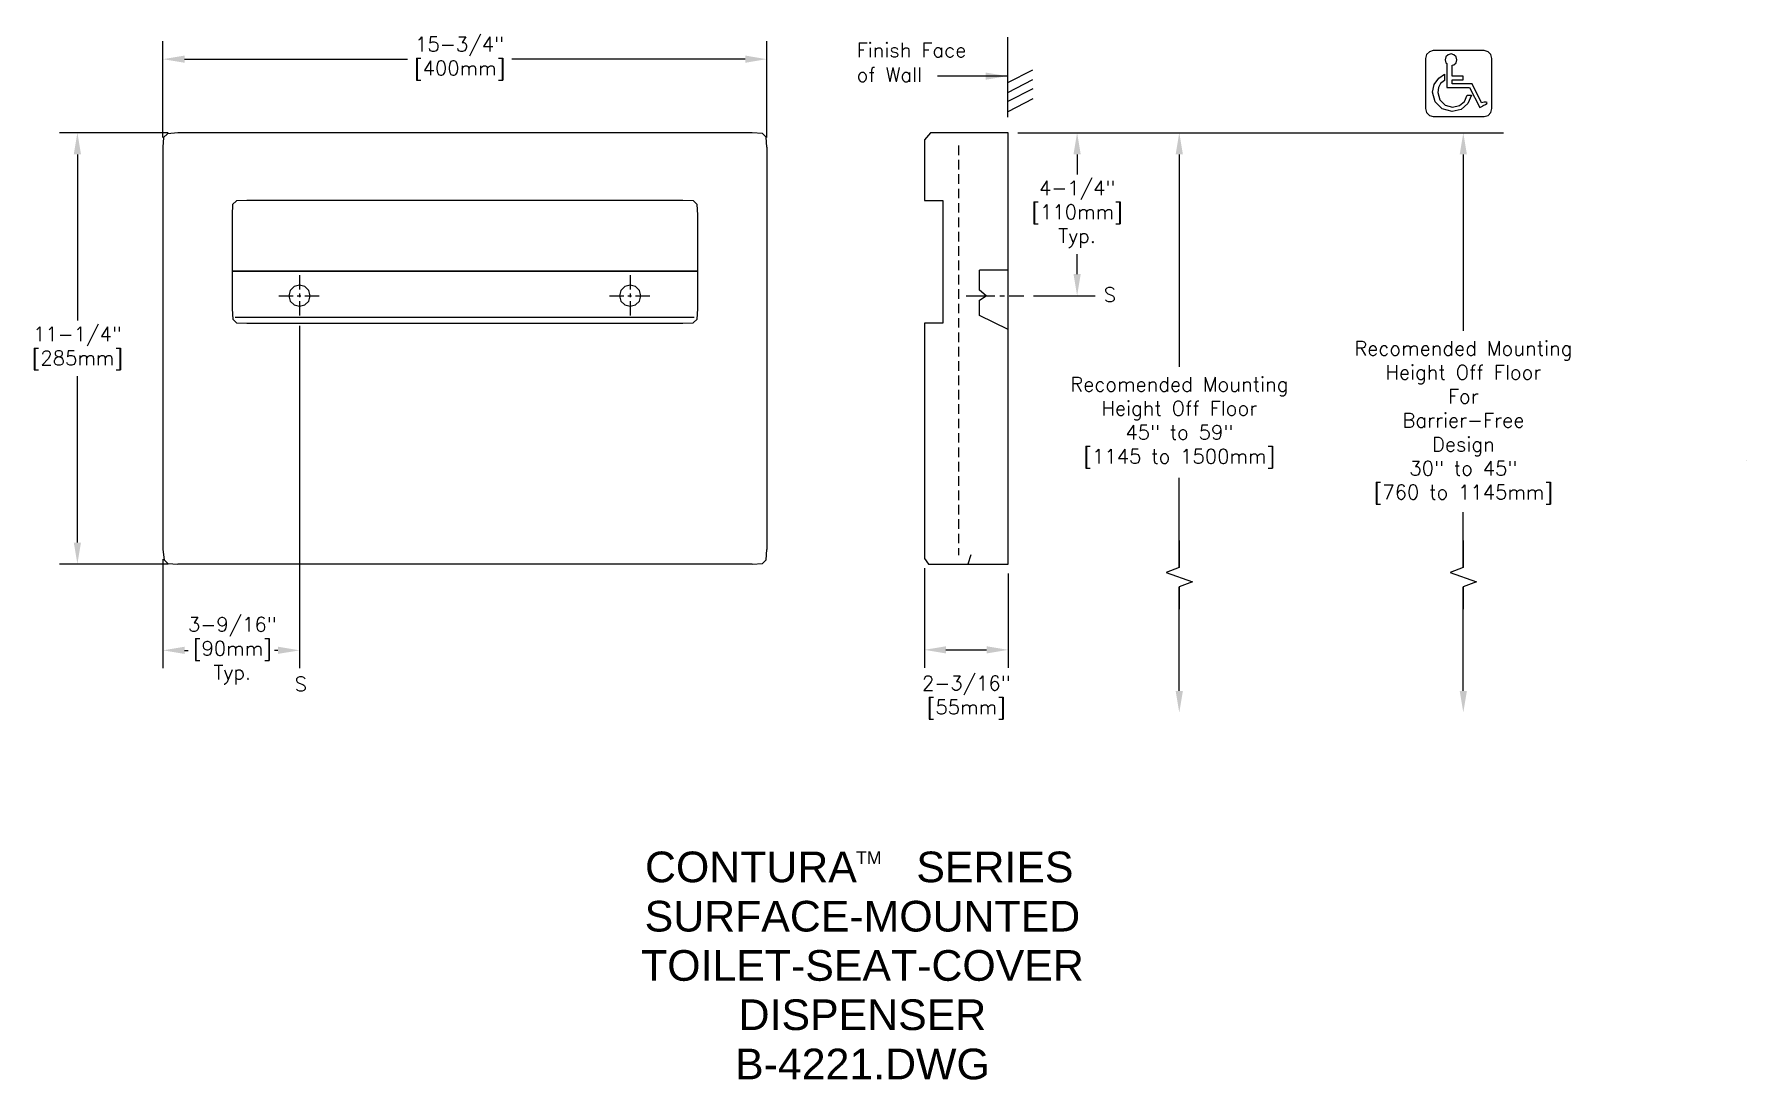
# Model space of a CAD drawing. Extents: x -0.3 to 44.4, y -2.3 to 24.9.
import ezdxf
from ezdxf.enums import TextEntityAlignment as Align

# ---------------------------------------------------------------- set-up
doc = ezdxf.new("R2010")
doc.units = 0
doc.header["$MEASUREMENT"] = 0
doc.header["$PDMODE"] = 35
doc.header["$PDSIZE"] = 0.000315
doc.linetypes.add('CENTER2', pattern=[1.125, 0.75, -0.125, 0.125, -0.125])
doc.linetypes.add('HIDDEN2', pattern=[0.1875, 0.125, -0.0625])
doc.layers.get('0').update_dxf_attribs({"linetype": 'CONTINUOUS'})
doc.layers.get('DEFPOINTS').update_dxf_attribs({"linetype": 'CONTINUOUS'})
for name, color, linetype in [('DETAIL', 4, 'CONTINUOUS'), ('DIM', 1, 'CONTINUOUS'), ('TEXT', 2, 'CONTINUOUS')]:
    doc.layers.add(name, color=color, linetype=linetype)
doc.styles.add('ARIAL_5', font='ARIAL.TTF', dxfattribs={"height": 5})
doc.styles.add('DIM_S_8', font='simplex.shx', dxfattribs={"height": 0.375})
doc.dimstyles.new('DIM_S_7', dxfattribs={"dimtxt": 0.12, "dimasz": 0.5625, "dimexe": 0.46875, "dimexo": 0.25, "dimgap": 0.09375, "dimtad": 1, "dimtih": 1, "dimtoh": 1, "dimdec": 4, "dimrnd": 0.0625, "dimzin": 0, "dimtxsty": 'DIM_S_8', "dimcen": 0.09375, "dimaunit": 1, "dimazin": 3, "dimtfac": 1, "dimtdec": 4, "dimtofl": 0, "dimtmove": 0, "dimatfit": 3, "dimtolj": 1, "dimtzin": 0})

# ---------------------------------------------------------------- blocks, each defined once
blk = doc.blocks.new('*D0')
at = {"color": 0, "linetype": 'BYBLOCK'}
for p, q in [((3.069, 22.246), (3.069, 24.762)), ((18.819, 22.246), (18.819, 24.762)), ((3.631, 24.293), (9.443, 24.293)), ((18.256, 24.293), (12.166, 24.293))]:
    blk.add_line(p, q, dxfattribs=at)
for points in [[(3.631, 24.387), (3.631, 24.199), (3.069, 24.293)], [(18.256, 24.387), (18.256, 24.199), (18.819, 24.293)]]:
    blk.add_solid(points, dxfattribs=at)
at = {"layer": 'DEFPOINTS', "color": 0, "linetype": 'BYBLOCK'}
for p in [(18.819, 24.293), (3.069, 21.996), (18.819, 21.996)]:
    blk.add_point(p, dxfattribs=at)
at = {"color": 0, "linetype": 'BYBLOCK', "insert": (10.805, 24.309), "char_height": 0.375, "attachment_point": 5, "style": 'DIM_S_8'}
blk.add_mtext('\\A1;15-3/4"\\P[400mm]', dxfattribs=at)
blk = doc.blocks.new('*D1')
at = {"color": 0, "linetype": 'BYBLOCK'}
for p, q in [((52.736, 28.223), (49.899, 28.223)), ((50.368, 27.66), (50.368, 23.325)), ((50.368, 17.535), (50.368, 21.87)), ((52.736, 16.973), (49.899, 16.973))]:
    blk.add_line(p, q, dxfattribs=at)
for points in [[(50.274, 27.66), (50.462, 27.66), (50.368, 28.223)], [(50.274, 17.535), (50.462, 17.535), (50.368, 16.973)]]:
    blk.add_solid(points, dxfattribs=at)
at = {"layer": 'DEFPOINTS', "color": 0, "linetype": 'BYBLOCK'}
for p in [(52.986, 28.223), (50.368, 16.973), (52.986, 16.973)]:
    blk.add_point(p, dxfattribs=at)
at = {"color": 0, "linetype": 'BYBLOCK', "insert": (50.368, 22.598), "char_height": 0.375, "attachment_point": 5, "style": 'DIM_S_8'}
blk.add_mtext('\\A1;11-1/4"\\P[285mm]', dxfattribs=at)
blk = doc.blocks.new('*D2')
at = {"color": 0, "linetype": 'BYBLOCK'}
for p, q in [((72.46, 16.864), (72.46, 14.266)), ((74.648, 16.723), (74.648, 14.266)), ((73.023, 14.735), (74.085, 14.735))]:
    blk.add_line(p, q, dxfattribs=at)
for points in [[(73.023, 14.828), (73.023, 14.641), (72.46, 14.735)], [(74.085, 14.828), (74.085, 14.641), (74.648, 14.735)]]:
    blk.add_solid(points, dxfattribs=at)
at = {"layer": 'DEFPOINTS', "color": 0, "linetype": 'BYBLOCK'}
for p in [(72.46, 17.114), (74.648, 16.973), (74.648, 14.735)]:
    blk.add_point(p, dxfattribs=at)
at = {"color": 0, "linetype": 'BYBLOCK', "insert": (73.554, 13.491), "char_height": 0.375, "attachment_point": 5, "style": 'DIM_S_8'}
blk.add_mtext('\\A1;2-3/16"\\P[55mm]', dxfattribs=at)
blk = doc.blocks.new('*D3')
at = {"color": 0, "linetype": 'BYBLOCK'}
for p, q in [((74.898, 28.223), (76.914, 28.223)), ((76.445, 27.66), (76.445, 27.138)), ((76.445, 24.535), (76.445, 25.058)), ((75.304, 23.973), (76.914, 23.973))]:
    blk.add_line(p, q, dxfattribs=at)
for points in [[(76.351, 27.66), (76.539, 27.66), (76.445, 28.223)], [(76.351, 24.535), (76.539, 24.535), (76.445, 23.973)]]:
    blk.add_solid(points, dxfattribs=at)
at = {"layer": 'DEFPOINTS', "color": 0, "linetype": 'BYBLOCK'}
for p in [(74.648, 28.223), (75.054, 23.973), (76.445, 23.973)]:
    blk.add_point(p, dxfattribs=at)
at = {"color": 0, "linetype": 'BYBLOCK', "insert": (76.445, 26.098), "char_height": 0.375, "attachment_point": 5, "style": 'DIM_S_8'}
blk.add_mtext('\\A1;4-1/4"\\P[110mm]\\PTyp.', dxfattribs=at)
blk = doc.blocks.new('*D4')
at = {"color": 0, "linetype": 'BYBLOCK'}
for p, q in [((6.631, 17.34), (6.631, 8.404)), ((3.069, 11.249), (3.069, 8.404)), ((3.631, 8.872), (3.725, 8.872)), ((6.069, 8.872), (5.975, 8.872))]:
    blk.add_line(p, q, dxfattribs=at)
for points in [[(3.631, 8.966), (3.631, 8.779), (3.069, 8.872)], [(6.069, 8.966), (6.069, 8.779), (6.631, 8.872)]]:
    blk.add_solid(points, dxfattribs=at)
at = {"layer": 'DEFPOINTS', "color": 0, "linetype": 'BYBLOCK'}
for p in [(6.631, 17.59), (3.069, 11.499), (6.631, 8.872)]:
    blk.add_point(p, dxfattribs=at)
at = {"color": 0, "linetype": 'BYBLOCK', "insert": (4.878, 8.86), "char_height": 0.375, "attachment_point": 5, "style": 'DIM_S_8'}
blk.add_mtext('\\A1;3-9/16"\\P[90mm]\\PTyp.', dxfattribs=at)

msp = doc.modelspace()

# ---------------------------------------------------------------- linework, layer by layer
at = {"layer": 'DETAIL', "linetype": 'CONTINUOUS'}
for p, q in [((37.22003, 23.65257), (36.69486, 23.65257)), ((37.46407, 23.15782), (37.22003, 23.65257)), ((37.41768, 23.03463), (37.50341, 23.07807)), ((37.50341, 23.07807), (37.50164, 23.08167))]:
    msp.add_line(p, q, dxfattribs=at)
at = {"layer": 'DETAIL', "ltscale": 0.75}
for p, q in [((3.18453, 22.34879), (3.08383, 22.24905)), ((3.45371, 22.37269), (3.18453, 22.34879)), ((18.43361, 22.37269), (3.45371, 22.37269)), ((18.70279, 22.3579), (18.43361, 22.37269)), ((18.8035, 22.25947), (18.70279, 22.3579)), ((23.08476, 22.37269), (22.9284, 22.19031)), ((25.1159, 22.37269), (23.08476, 22.37269)), ((25.1159, 11.12269), (25.1159, 22.37269)), ((3.08383, 22.24905), (3.06868, 21.9963)), ((3.06868, 21.9963), (3.06868, 11.49905)), ((18.81864, 21.9963), (18.8035, 22.25947)), ((18.81868, 21.9963), (18.81868, 11.49905)), ((22.9284, 22.19031), (22.9284, 20.61031)), ((4.98445, 20.59681), (4.88509, 20.49965)), ((5.25636, 20.61031), (4.98445, 20.59681)), ((16.63103, 20.61031), (5.25636, 20.61031)), ((16.90294, 20.59681), (16.63103, 20.61031)), ((17.00229, 20.49965), (16.90294, 20.59681)), ((22.9284, 20.61031), (23.40733, 20.61031)), ((23.40733, 20.61031), (23.40733, 17.40325)), ((4.88509, 20.49965), (4.8713, 20.23385)), ((4.8713, 20.23385), (4.8713, 17.77972)), ((17.01606, 20.23385), (17.00229, 20.49965)), ((17.01606, 17.77972), (17.01606, 20.23385)), ((4.8713, 18.76481), (17.01606, 18.76481)), ((17.01606, 18.76481), (4.8713, 18.76481)), ((4.8713, 17.77972), (4.88912, 17.51129)), ((4.88912, 17.51129), (4.98847, 17.41544)), ((16.90026, 17.41151), (17.00094, 17.50735)), ((17.00094, 17.50735), (17.01606, 17.77972)), ((4.98847, 17.41544), (5.25636, 17.40325)), ((5.25636, 17.40325), (16.63103, 17.40325)), ((16.63103, 17.40325), (16.90026, 17.41151)), ((23.40733, 17.40325), (22.9284, 17.40325)), ((22.9284, 17.40325), (22.9284, 11.26378)), ((3.06868, 11.49905), (3.09718, 11.23066)), ((3.09718, 11.23066), (3.19523, 11.13485)), ((18.70279, 11.13485), (18.8035, 11.23066)), ((18.8035, 11.23066), (18.81864, 11.49905)), ((22.9284, 11.26378), (23.0367, 11.12269)), ((3.19523, 11.13485), (3.45371, 11.12269)), ((18.43361, 11.12269), (3.45371, 11.12269)), ((18.43361, 11.12269), (18.70279, 11.13485)), ((23.0367, 11.12269), (25.1159, 11.12269))]:
    msp.add_line(p, q, dxfattribs=at)
at = {"layer": 'DETAIL', "linetype": 'CENTER2', "ltscale": 0.5}
for p, q in [((6.63118, 18.65586), (6.63118, 17.58961)), ((15.25618, 18.65586), (15.25618, 17.58961)), ((6.09109, 18.12269), (7.1713, 18.12269)), ((14.71609, 18.12269), (15.7963, 18.12269))]:
    msp.add_line(p, q, dxfattribs=at)
at = {"layer": 'DETAIL', "linetype": 'CENTER2'}
msp.add_line((24.02, 18.12269), (25.52258, 18.12269), dxfattribs=at)
at = {"layer": 'DETAIL', "ltscale": 0.75}
for points in [[(25.10987, 22.77626), (25.10987, 24.87019)], [(25.10987, 23.68209), (25.75956, 24.01734)], [(25.10987, 23.42331), (25.75956, 23.75857)], [(25.1159, 23.19383), (25.76559, 23.52911)], [(25.1159, 22.92916), (25.76559, 23.26441)], [(25.1159, 17.24037), (24.36384, 17.60503), (24.36384, 18.005), (24.54434, 18.12269), (24.36384, 18.26389), (24.36384, 18.79322)], [(25.1159, 18.79322), (24.36384, 18.79322)], [(4.95206, 17.56479), (16.92238, 17.56479)], [(24.14352, 11.36377), (24.05935, 11.12269)]]:
    msp.add_lwpolyline(points, dxfattribs=at)
at = {"layer": 'DETAIL', "linetype": 'CONTINUOUS'}
for points in [[(37.53126, 22.80005), (37.63357, 22.82761), (37.70622, 22.90003), (37.73386, 23.00188), (37.73386, 24.31378), (37.70622, 24.41566), (37.63357, 24.48803), (37.53126, 24.51557), (36.20299, 24.51557), (36.10074, 24.48803), (36.02805, 24.41566), (36.00039, 24.31378), (36.00039, 23.00188), (36.02805, 22.90003), (36.10074, 22.82761), (36.20299, 22.80005)], [(37.20003, 23.35106), (37.10759, 23.13299), (36.9296, 22.98146), (36.69441, 22.92469), (36.43575, 22.9944), (36.25185, 23.17757), (36.18184, 23.43521), (36.22863, 23.63289), (36.34525, 23.79981), (36.49612, 23.90045), (36.4976, 23.73412), (36.39555, 23.65971), (36.33957, 23.55804), (36.3225, 23.42451), (36.37499, 23.23132), (36.51291, 23.09396), (36.70694, 23.04168), (36.88327, 23.08247), (37.01674, 23.1928), (37.08613, 23.35457)]]:
    msp.add_lwpolyline(points, close=True, dxfattribs=at)
for points in [[(36.69486, 24.13239), (36.74299, 24.14536), (36.79791, 24.20006), (36.81881, 24.27703), (36.79791, 24.35393), (36.74299, 24.40858), (36.66575, 24.42939), (36.58849, 24.40858), (36.5336, 24.35393), (36.51273, 24.27703), (36.5336, 24.20006), (36.55752, 24.17622)], [(36.55752, 24.17622), (36.55752, 23.55675)], [(36.69486, 23.85098), (36.69486, 24.13239)], [(36.69486, 23.75516), (36.98345, 23.75516), (36.98345, 23.85098), (36.69486, 23.85098)], [(36.69486, 23.65257), (36.69486, 23.75516)], [(36.55752, 23.55675), (36.69486, 23.55675)], [(36.69486, 23.55675), (37.15101, 23.55675)], [(37.15101, 23.55675), (37.41768, 23.03463)], [(37.50164, 23.08167), (37.56239, 23.10712), (37.60132, 23.13518), (37.61038, 23.16061), (37.58517, 23.17543), (37.53226, 23.17434), (37.46407, 23.15782)]]:
    msp.add_lwpolyline(points, dxfattribs=at)
at = {"layer": 'DETAIL', "linetype": 'HIDDEN2', "ltscale": 2}
msp.add_lwpolyline([(23.81874, 22.03956), (23.81874, 11.35796)], dxfattribs=at)
at = {"layer": 'DETAIL', "ltscale": 0.75}
for points in [[(6.91192, 18.12269), (6.8736, 18.26127), (6.7729, 18.35977), (6.63118, 18.39726), (6.48952, 18.35977), (6.38881, 18.26127), (6.35048, 18.12269), (6.38881, 17.98416), (6.48952, 17.88568), (6.63118, 17.8482), (6.7729, 17.88568), (6.8736, 17.98416)], [(15.53692, 18.12269), (15.4986, 18.26127), (15.3979, 18.35977), (15.25618, 18.39726), (15.11452, 18.35977), (15.01381, 18.26127), (14.97548, 18.12269), (15.01381, 17.98416), (15.11452, 17.88568), (15.25618, 17.8482), (15.3979, 17.88568), (15.4986, 17.98416)]]:
    msp.add_lwpolyline(points, close=True, dxfattribs=at)
at = {"layer": 'DIM', "linetype": 'CONTINUOUS'}
for p, q in [((25.3659, 22.37269), (38.03442, 22.37269)), ((29.57786, 21.81019), (29.57786, 16.26595)), ((36.98681, 21.81019), (36.98681, 17.20234)), ((29.57786, 11.0304), (29.57786, 13.37166)), ((36.98681, 11.0304), (36.98681, 12.47783)), ((29.57786, 7.81191), (29.57786, 10.5304)), ((36.98681, 7.81191), (36.98681, 10.5304))]:
    msp.add_line(p, q, dxfattribs=at)
for points in [[(29.57786, 11.73725), (29.57786, 11.0304), (29.23442, 10.9054), (29.92129, 10.6554), (29.57786, 10.5304), (29.57786, 9.94557)], [(36.98681, 11.73725), (36.98681, 11.0304), (36.64337, 10.9054), (37.33024, 10.6554), (36.98681, 10.5304), (36.98681, 9.94557)]]:
    msp.add_lwpolyline(points, dxfattribs=at)
msp.add_point((44.37943, 13.81874), dxfattribs=at)
for points in [[(29.48411, 21.81019), (29.67161, 21.81019), (29.57786, 22.37269)], [(36.89306, 21.81019), (37.08056, 21.81019), (36.98681, 22.37269)], [(29.48411, 7.81191), (29.67161, 7.81191), (29.57786, 7.24941)], [(36.89306, 7.81191), (37.08056, 7.81191), (36.98681, 7.24941)]]:
    msp.add_solid(points, dxfattribs=at)

# ---------------------------------------------------------------- texts
at = {"layer": 'DIM', "linetype": 'CONTINUOUS', "style": 'DIM_S_8'}
for s, p in [('Finish Face', (21.16121, 24.34142)), ('of Wall', (21.16121, 23.69856)), ('S', (27.6053, 17.9616)), ('S', (6.50485, 7.80358))]:
    msp.add_text(s, height=0.375, dxfattribs=at).set_placement(p)
at = {"layer": 'DIM', "linetype": 'CONTINUOUS', "char_height": 0.375, "attachment_point": 5, "style": 'DIM_S_8'}
for s, insert in [('Recomended Mounting\\PHeight Off Floor\\PFor\\PBarrier-Free\\PDesign\\P30" to 45"\\P[760 to 1145mm]', (36.98681, 14.81105)), ('Recomended Mounting\\PHeight Off Floor\\P45" to 59"\\P[1145 to 1500mm]', (29.57786, 14.81105))]:
    msp.add_mtext(s, dxfattribs=dict(at, insert=insert))
at = {"layer": 'TEXT', "linetype": 'CONTINUOUS', "style": 'ARIAL_5'}
for s, height, p in [('CONTURA     SERIES', 0.8, (26.81871, 2.82256)), ('TM', 0.329472, (21.81052, 3.29775))]:
    msp.add_text(s, height=height, dxfattribs=at).set_placement(p, align=Align.RIGHT)
for s, p in [('SURFACE-MOUNTED', (21.31344, 1.53743)), ('TOILET-SEAT-COVER', (21.31344, 0.2523)), ('DISPENSER', (21.31344, -1.03283)), ('B-4221.DWG', (21.31344, -2.31796))]:
    msp.add_text(s, height=0.8, dxfattribs=at).set_placement(p, align=Align.CENTER)

# ---------------------------------------------------------------- dimensions: what is measured, and where the dimension line sits
at = {"layer": 'DIM', "linetype": 'CONTINUOUS'}
for base, p1, p2, text, picture, middle in [((18.81864, 24.29294), (3.06868, 21.9963), (18.81864, 21.9963), '15-3/4"\\P[400mm]', '*D0', (10.80477, 24.30902)), ((6.63118, 8.87242), (3.06868, 11.49905), (6.63118, 17.58961), '3-9/16"\\P[90mm]\\PTyp.', '*D4', (4.87756, 8.85962))]:
    dim = msp.add_linear_dim(base=base, p1=p1, p2=p2, text=text, dimstyle='DIM_S_7', override={"dimpost": '\\X'}, dxfattribs=at)
    dim.commit()
    dim.dimension.update_dxf_attribs({"geometry": picture, "text_midpoint": middle, "dimtype": 160})
dim = msp.add_linear_dim(base=(0.83617, 11.12269), p1=(3.45371, 22.37269), p2=(3.45371, 11.12269), angle=90, text='11-1/4"\\P[285mm]', dimstyle='DIM_S_7', override={"dimpost": '\\X'}, dxfattribs=at)
dim.commit()
dim.dimension.update_dxf_attribs({"geometry": '*D1', "text_midpoint": (0.83617, 16.74769), "insert": (-49.5318, -5.85012)})
dim = msp.add_linear_dim(base=(26.91336, 18.12269), p1=(25.1159, 22.37269), p2=(25.52258, 18.12269), angle=90, text='4-1/4"\\P[110mm]\\PTyp.', dimstyle='DIM_S_7', override={"dimpost": '\\X'}, dxfattribs=at)
dim.commit()
dim.dimension.update_dxf_attribs({"geometry": '*D3', "text_midpoint": (26.91336, 20.24769), "dimtype": 160, "insert": (-49.5318, -5.85012)})
dim = msp.add_linear_dim(base=(25.1159, 8.88458), p1=(22.9284, 11.26378), p2=(25.1159, 11.12269), text='2-3/16"\\P[55mm]', dimstyle='DIM_S_7', override={"dimpost": '\\X'}, dxfattribs=at)
dim.commit()
dim.dimension.update_dxf_attribs({"geometry": '*D2', "text_midpoint": (24.02215, 7.64128), "insert": (-49.5318, -5.85012)})

# ---------------------------------------------------------------- leaders
msp.add_leader([(25.09323, 23.85011), (23.27467, 23.85011)], dimstyle='DIM_S_7', dxfattribs=at)

doc.saveas('drawing.dxf')
